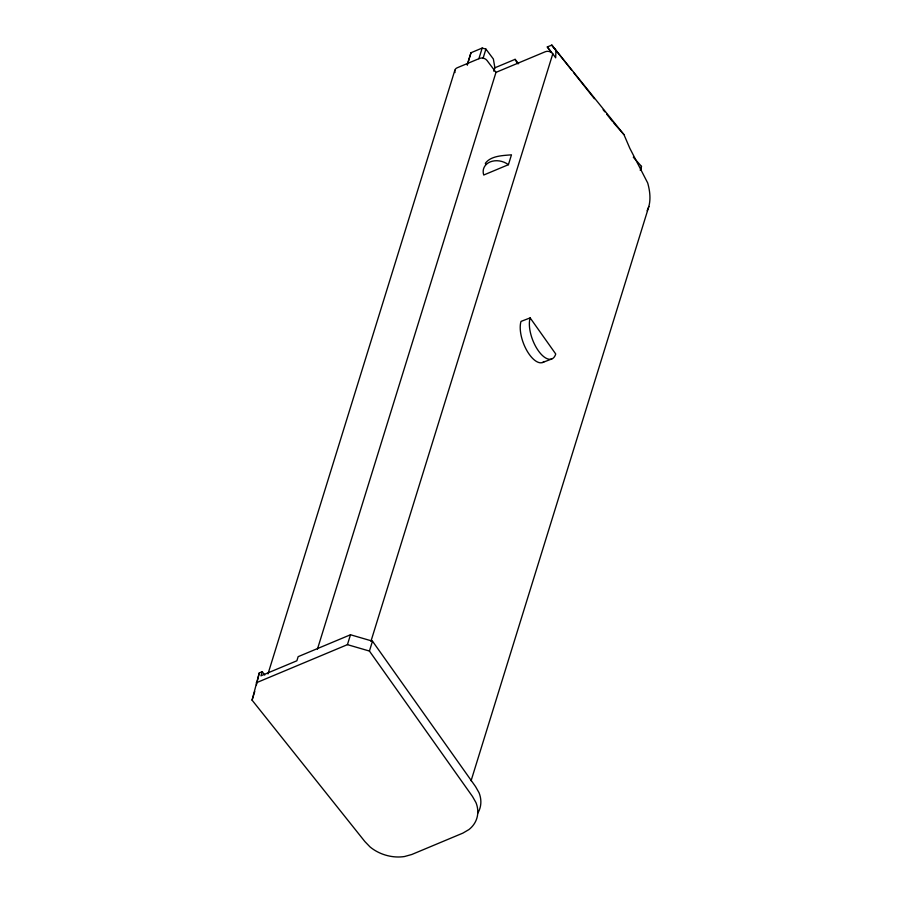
<?xml version="1.0" encoding="UTF-8"?>
<svg xmlns="http://www.w3.org/2000/svg" width="902" height="902" viewBox="0 0 902 902"><rect width="100%" height="100%" fill="white"/><g stroke="black" fill="none" stroke-linecap="round" stroke-linejoin="round"><path stroke-width="1.35" d="M471.081 780.76L648.854 206.468C650.872 198.688 649.846 190.593 647.692 182.959L629.822 148.278L623.936 134.59L551.776 45.1L547.288 46.983L551.472 52.395M256.202 682.825L347.428 644.648L369.425 651.052L472.513 796.511L475.974 802.6A35.776 27.804 17.2 0 1 469.006 829.524L462.895 833.11L411.774 854.498L404.491 856.528A35.776 27.804 17.2 0 1 370.034 846.922L364.87 841.555L252.075 700.155L259.257 672.937L262.245 671.686L264.771 675.046M256.405 684.934L259.257 672.937M640.533 170.162L641.491 166.396L633.305 157.196M493.822 71.202L494.894 67.785L493.36 58.991L485.919 49.103L482.187 48.054L470.968 52.756L467.315 65.012M252.075 700.155L254.747 691.507M262.245 671.686L260.971 675.812L296.871 660.783L298.145 656.667L350.495 634.76L372.481 641.164L475.568 786.623L479.03 792.711A35.776 27.804 17.2 0 1 477.834 813.074M267.984 673.941L454.845 70.288M467.247 64.752L470.968 52.756M478.883 58.731L482.187 48.054M483.021 58.438L485.919 49.103M317.436 649.136L495.976 72.374L545.338 51.718A5.48 4.262 17.2 0 1 552.802 53.793L555.655 57.818L555.959 50.523L551.776 45.1L571.789 70.266M347.428 644.648L350.495 634.76M508.412 164.694A15.841 12.312 17.2 0 0 490.113 161.943A15.841 12.312 17.2 0 0 483.731 175.022L508.412 164.694L511.468 154.817C502.707 155.606 490.947 155.696 485.321 163.318L485.682 164.311M370.936 641.311L552.802 53.793M369.425 651.052L372.481 641.164M640.273 170.354L641.491 166.396M647.117 210.786L648.854 206.468M494.894 67.785L515.087 59.34L518.594 63.749M530.15 317.899A24.658 11.05 69 0 0 538.359 350.765A24.658 11.05 69 0 0 555.733 353.99L530.15 317.899L521.006 321.416A24.658 11.05 69 0 0 527.061 350.923A24.658 11.05 69 0 0 544.244 361.488M542.576 362.503L551.72 358.985M613.552 122.796L623.936 134.59M573.525 72.453L594.407 98.724M603.111 109.661L604.847 111.848M606.595 114.035L612.683 121.702M547.288 46.983L551.641 52.451M495.976 72.374L487.046 60.502A5.48 4.262 17.2 0 0 479.582 58.416L457.145 67.808A5.48 4.262 17.2 0 0 455.014 72.555M515.087 59.34L517.613 63.692"/></g></svg>
